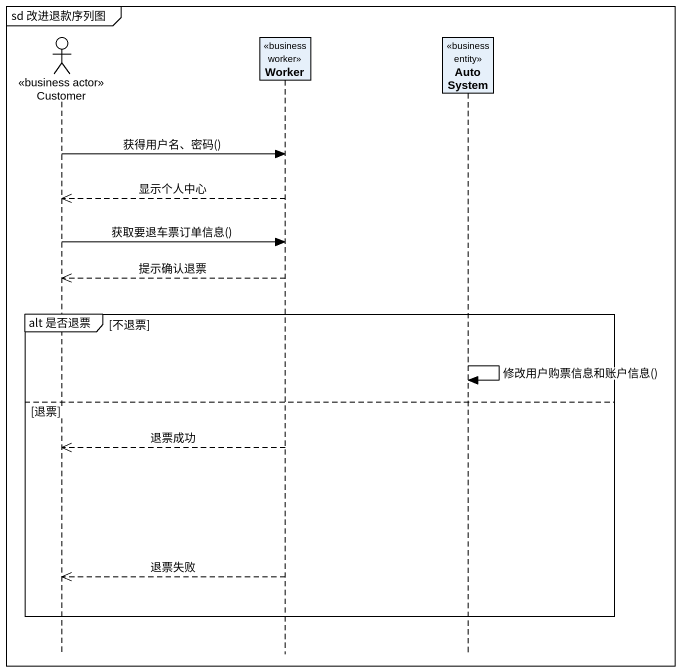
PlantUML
@startuml
mainframe sd 改进退款序列图
hide footbox
actor Customer <<business actor>>
participant Worker <<business worker>>
participant AutoSystem <<business entity>>

Customer -> Worker : 获得用户名、密码()
Worker -->> Customer : 显示个人中心
Customer -> Worker : 获取要退车票订单信息()
Worker -->> Customer : 提示确认退票
group alt 是否退票 [不退票]
  AutoSystem -> AutoSystem : 修改用户购票信息和账户信息()
else 退票
  Worker -->> Customer : 退票成功
  Worker -->> Customer : 退票失败
end
@enduml
